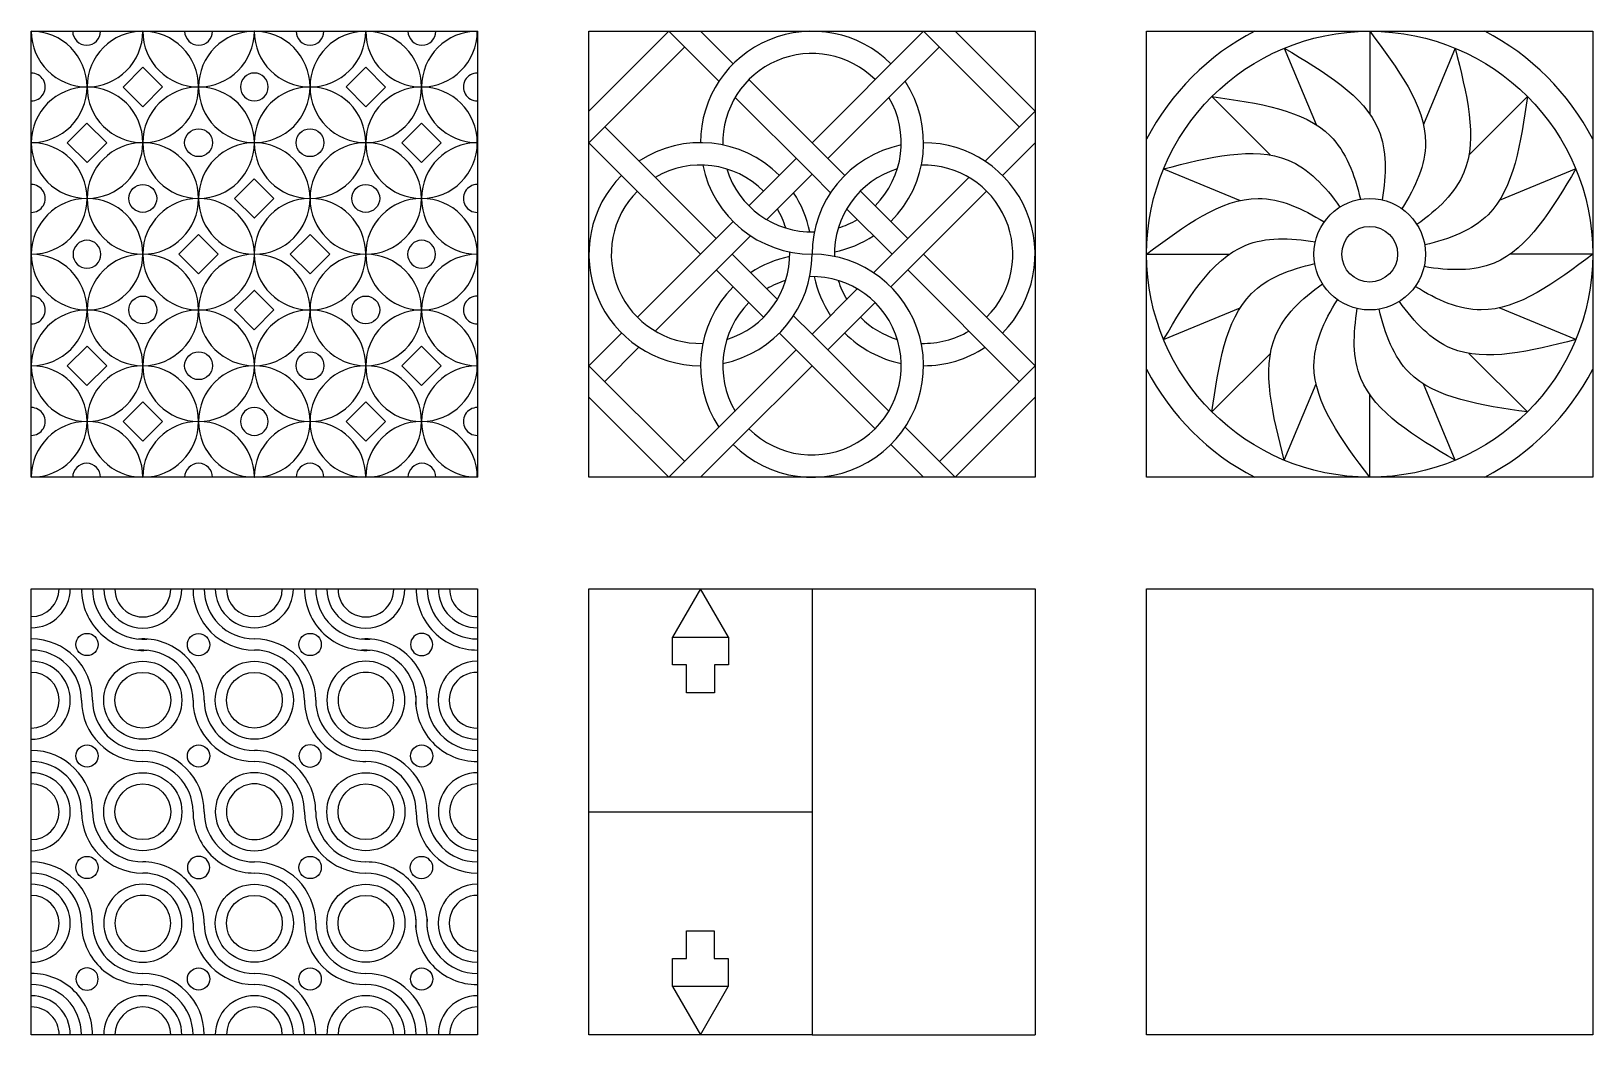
# Model space of a CAD drawing. Header units: millimetres. Extents: x 80 to 360, y 86 to 266.
import ezdxf

# ---------------------------------------------------------------- set-up
doc = ezdxf.new("R2010")
doc.units = ezdxf.units.MM

msp = doc.modelspace()

# ---------------------------------------------------------------- linework, layer by layer
for p, q in [((180.39, 251.7), (194.73, 266.05)), ((194.73, 266.05), (203.7, 257.07)), ((200.39, 266.05), (206.25, 260.19)), ((220.39, 246.05), (240.39, 266.05)), ((240.39, 266.05), (257.56, 248.88)), ((246.04, 266.05), (260.39, 251.7)), ((280.39, 266.05), (360.39, 266.05)), ((280.39, 186.05), (280.39, 266.05)), ((320.39, 266.05), (320.39, 251.2)), ((360.39, 266.05), (360.39, 186.05)), ((180.39, 246.05), (197.56, 263.22)), ((223.22, 243.22), (243.22, 263.22)), ((305.08, 263), (310.76, 249.29)), ((335.7, 263), (330.01, 249.29)), ((209.07, 257.36), (220.39, 246.05)), ((206.6, 254.17), (220.39, 240.39)), ((292.1, 254.33), (302.6, 243.84)), ((348.67, 254.33), (338.18, 243.84)), ((260.39, 251.7), (251.42, 242.73)), ((203.22, 228.88), (183.22, 248.88)), ((200.39, 226.05), (180.39, 246.05)), ((226.25, 240.19), (220.39, 246.05)), ((260.39, 246.05), (254.53, 240.19)), ((217.56, 243.22), (209.07, 234.73)), ((283.43, 241.35), (297.15, 235.67)), ((357.34, 241.35), (343.63, 235.67)), ((220.39, 240.39), (212.26, 232.26)), ((223.7, 237.07), (220.39, 240.39)), ((248.51, 239.83), (234.73, 226.05)), ((237.56, 228.88), (229.07, 237.36)), ((251.7, 237.36), (240.39, 226.05)), ((234.73, 226.05), (226.6, 234.17)), ((206.25, 231.9), (200.39, 226.05)), ((209.36, 229.36), (206.04, 226.05)), ((120.38, 226.05), (120.39, 226.05)), ((200.39, 226.05), (189.07, 214.73)), ((206.04, 226.05), (192.26, 212.26)), ((212.26, 219.83), (206.04, 226.05)), ((231.42, 222.73), (234.73, 226.05)), ((234.53, 220.19), (240.39, 226.05)), ((240.39, 226.05), (260.39, 206.05)), ((280.39, 226.05), (295.23, 226.05)), ((360.39, 226.05), (345.54, 226.05)), ((209.07, 217.36), (203.22, 223.22)), ((237.56, 223.22), (257.56, 203.22)), ((214.17, 217.92), (212.26, 219.83)), ((220.39, 211.7), (228.51, 219.83)), ((211.7, 214.73), (209.07, 217.36)), ((223.22, 208.88), (231.7, 217.36)), ((283.43, 210.74), (297.15, 216.42)), ((357.34, 210.74), (343.63, 216.42)), ((220.39, 211.7), (217.07, 215.02)), ((186.25, 211.9), (180.39, 206.05)), ((220.39, 206.05), (214.53, 211.9)), ((234.17, 197.92), (220.39, 211.7)), ((189.36, 209.36), (183.22, 203.22)), ((203.7, 195.02), (217.56, 208.88)), ((292.1, 197.76), (302.6, 208.26)), ((348.67, 197.76), (338.18, 208.26)), ((180.39, 206.05), (197.56, 188.88)), ((206.25, 191.9), (220.39, 206.05)), ((231.7, 194.73), (220.39, 206.05)), ((260.39, 206.05), (243.22, 188.88)), ((305.08, 189.09), (310.76, 202.8)), ((335.7, 189.09), (330.01, 202.8)), ((180.39, 200.39), (194.73, 186.05)), ((260.39, 200.39), (246.04, 186.05)), ((320.39, 186.05), (320.39, 200.89)), ((194.73, 186.05), (203.7, 195.02)), ((246.04, 186.05), (237.07, 195.02)), ((200.39, 186.05), (206.25, 191.9)), ((240.39, 186.05), (234.53, 191.9)), ((360.39, 186.05), (280.39, 186.05)), ((220.39, 166.05), (220.39, 126.05)), ((220.39, 166.05), (260.39, 166.05)), ((195.39, 157.39), (205.39, 157.39)), ((195.39, 152.39), (195.39, 157.39)), ((205.39, 157.39), (205.39, 152.39)), ((197.89, 152.39), (195.39, 152.39)), ((197.89, 147.39), (197.89, 152.39)), ((205.39, 152.39), (202.89, 152.39)), ((202.89, 152.39), (202.89, 147.39)), ((202.89, 147.39), (197.89, 147.39)), ((180.39, 126.05), (220.39, 126.05)), ((220.39, 126.05), (220.39, 86.05)), ((197.87, 104.7), (202.87, 104.71)), ((197.87, 99.7), (197.87, 104.7)), ((202.87, 104.71), (202.87, 99.71)), ((195.38, 94.7), (195.37, 99.7)), ((195.37, 99.7), (197.87, 99.7)), ((202.87, 99.71), (205.37, 99.71)), ((205.37, 99.71), (205.38, 94.71)), ((205.38, 94.71), (195.38, 94.7)), ((220.39, 86.05), (260.39, 86.05))]:
    msp.add_line(p, q)
for points in [[(80.38, 186.05), (80.38, 266.05), (160.38, 266.05), (160.38, 186.05)], [(180.38, 186.05), (180.38, 266.05), (260.38, 266.05), (260.38, 186.05)], [(360.39, 266.05), (360.39, 186.05), (280.39, 186.05), (280.39, 266.05)], [(280.39, 186.05), (280.39, 266.05), (360.39, 266.05), (360.39, 186.05)], [(280.39, 186.05), (280.39, 266.05), (360.39, 266.05), (360.39, 186.05)], [(280.39, 186.05), (280.39, 266.05), (360.39, 266.05), (360.39, 186.05)], [(96.85, 256.04), (100.38, 259.58), (103.92, 256.05), (100.39, 252.51)], [(143.91, 256.04), (140.38, 259.58), (136.84, 256.05), (140.37, 252.51)], [(86.85, 246.04), (90.38, 249.58), (93.92, 246.05), (90.39, 242.51)], [(153.91, 246.04), (150.38, 249.58), (146.84, 246.05), (150.37, 242.51)], [(86.85, 206.05), (90.38, 202.51), (93.92, 206.04), (90.39, 209.58)], [(153.91, 206.05), (150.38, 202.51), (146.84, 206.04), (150.37, 209.58)], [(96.85, 196.05), (100.38, 192.51), (103.92, 196.04), (100.39, 199.58)], [(143.91, 196.05), (140.38, 192.51), (136.84, 196.04), (140.37, 199.58)], [(80.39, 166.05), (160.39, 166.05), (160.39, 86.05), (80.39, 86.05)], [(195.39, 157.39), (205.39, 157.39), (200.39, 166.05)], [(360.39, 166.05), (360.39, 86.05), (280.39, 86.05), (280.39, 166.05)], [(205.38, 94.71), (195.38, 94.7), (200.39, 86.05)]]:
    msp.add_lwpolyline(points, close=True)
for points in [[(120.39, 232.51), (116.85, 236.04), (120.38, 239.58)], [(120.37, 232.51), (123.91, 236.04), (120.38, 239.58)], [(106.85, 226.04), (110.38, 229.58), (113.92, 226.05), (113.92, 226.05)], [(133.91, 226.04), (130.38, 229.58), (126.84, 226.05), (126.84, 226.05)], [(106.85, 226.05), (110.38, 222.51), (113.92, 226.04), (113.92, 226.05)], [(133.91, 226.05), (130.38, 222.51), (126.84, 226.04), (126.84, 226.05)], [(120.39, 219.58), (116.85, 216.05), (120.38, 212.51)], [(120.37, 219.58), (123.91, 216.05), (120.38, 212.51)], [(220.39, 86.05), (180.39, 86.05), (180.39, 166.05), (220.39, 166.05)], [(260.39, 166.05), (260.39, 86.05)]]:
    msp.add_lwpolyline(points)
for centre, radius in [((320.39, 226.05), 40), ((110.39, 246.05), 2.5), ((130.37, 246.05), 2.5), ((100.39, 236.05), 2.5), ((140.37, 236.05), 2.5), ((320.39, 226.05), 10), ((320.39, 226.05), 5), ((100.39, 216.05), 2.5), ((140.37, 216.05), 2.5), ((110.39, 206.05), 2.5), ((130.37, 206.05), 2.5), ((90.39, 156.05), 2), ((110.38, 156.01), 2), ((130.39, 156.05), 2), ((100.39, 146.05), 7), ((120.39, 146.05), 7), ((100.39, 146.05), 5), ((120.39, 146.05), 5), ((90.39, 136.05), 2), ((110.39, 136.05), 2), ((150.39, 136.05), 2), ((100.39, 126.05), 7), ((140.39, 126.05), 7), ((100.39, 126.05), 5), ((140.39, 126.05), 5), ((90.39, 116.05), 2), ((130.39, 116.05), 2), ((150.35, 116.04), 2), ((120.39, 106.05), 7), ((140.39, 106.05), 7), ((120.39, 106.05), 5), ((140.39, 106.05), 5), ((110.39, 96.05), 2), ((130.39, 96.05), 2), ((150.39, 96.05), 2)]:
    msp.add_circle(centre, radius)
for centre, radius, start, end in [((80.39, 256.05), 10, 270, 90), ((90.39, 266.05), 10, 180, 0), ((90.32, 266.05), 2.5, 180, 0), ((100.39, 256.05), 10, 90, 270), ((100.39, 256.05), 10, 270, 90), ((110.39, 266.05), 10, 180, 0), ((110.39, 266.05), 2.5, 180, 0), ((120.39, 256.05), 10, 90, 270), ((120.37, 256.05), 10, 270, 90), ((130.37, 266.05), 10, 180, 0), ((130.37, 266.05), 2.5, 180, 0), ((140.37, 256.05), 10, 90, 270), ((140.37, 256.05), 10, 270, 90), ((150.37, 266.05), 10, 180, 0), ((150.44, 266.05), 2.5, 180, 0), ((160.37, 256.05), 10, 90, 270), ((220.39, 246.05), 20, 45, 180), ((320.39, 226.05), 45, 117.266, 152.734), ((320.39, 226.05), 45, 27.266, 62.734), ((220.39, 246.05), 16, 45, 181.4509), ((80.39, 256.05), 2.5, 269.8518, 90.1482), ((120.39, 256.05), 2.5, 90.1482, 269.8518), ((120.37, 256.05), 2.5, 270.1482, 89.8518), ((160.37, 256.05), 2.5, 89.8518, 270.1482), ((90.39, 246.05), 10, 0, 180), ((110.39, 246.05), 10, 0, 180), ((130.37, 246.05), 10, 0, 180), ((150.37, 246.05), 10, 0, 180), ((220.39, 246.05), 20, 315, 33.463), ((220.39, 246.05), 16, 315, 30.5225), ((90.39, 246.05), 10, 180, 0), ((80.39, 236.05), 10, 270, 90), ((100.39, 236.05), 10, 90, 270), ((100.39, 236.05), 10, 270, 90), ((110.39, 246.05), 10, 180, 0), ((120.39, 236.05), 10, 90, 270), ((130.37, 246.05), 10, 180, 0), ((120.37, 236.05), 10, 270, 90), ((140.37, 236.05), 10, 90, 270), ((140.37, 236.05), 10, 270, 90), ((150.37, 246.05), 10, 180, 0), ((160.37, 236.05), 10, 90, 270), ((200.39, 226.05), 20, 45, 123.463), ((240.39, 226.05), 20, 101.552, 180), ((240.39, 226.05), 20, 315, 90), ((200.39, 226.05), 16, 45, 120.5225), ((220.39, 246.05), 20, 191.552, 270), ((220.39, 246.05), 16, 197.1144, 271.4509), ((240.39, 226.05), 16, 107.1144, 181.4509), ((240.39, 226.05), 16, 315, 91.4509), ((80.39, 236.05), 2.5, 269.8518, 90.1482), ((160.37, 236.05), 2.5, 89.8518, 270.1482), ((200.39, 226.05), 20, 135, 270), ((90.39, 226.05), 10, 0, 180), ((110.39, 226.05), 10, 0, 180), ((130.37, 226.05), 10, 0, 180), ((150.37, 226.05), 10, 0, 180), ((200.39, 226.05), 16, 135, 271.4509), ((200.39, 226.05), 20, 11.552, 33.463), ((200.39, 226.05), 16, 17.1144, 30.5225), ((220.39, 246.05), 16, 287.1144, 300.5225), ((90.38, 226.05), 2.5, 0, 180), ((150.38, 226.05), 2.5, 0, 180), ((220.39, 246.05), 20, 281.552, 303.463), ((80.39, 216.05), 10, 270, 90), ((90.39, 226.05), 10, 180, 0), ((90.38, 226.05), 2.5, 180, 0), ((100.39, 216.05), 10, 90, 270), ((100.39, 216.05), 10, 270, 90), ((110.39, 226.05), 10, 180, 0), ((120.39, 216.05), 10, 90, 270), ((120.37, 216.05), 10, 270, 90), ((130.37, 226.05), 10, 180, 360), ((140.37, 216.05), 10, 90, 270), ((140.37, 216.05), 10, 270, 90), ((150.37, 226.05), 10, 180, 360), ((150.38, 226.05), 2.5, 180, 360), ((160.37, 216.05), 10, 90, 270), ((200.39, 226.05), 20, 281.552, 0), ((200.39, 226.05), 16, 287.1144, 1.4509), ((220.39, 206.05), 20, 225, 90), ((220.39, 206.05), 20, 101.552, 123.463), ((220.39, 206.05), 16, 225, 91.4509), ((220.39, 206.05), 16, 107.1144, 120.5225), ((240.39, 226.05), 20, 191.552, 213.463), ((240.39, 226.05), 16, 197.1144, 210.5225), ((80.39, 216.05), 2.5, 269.8518, 90.1482), ((160.37, 216.05), 2.5, 89.8518, 270.1482), ((220.39, 206.05), 20, 135, 213.463), ((90.39, 206.05), 10, 0, 180), ((110.39, 206.05), 10, 0, 180), ((130.37, 206.05), 10, 360, 180), ((150.37, 206.05), 10, 360, 180), ((220.39, 206.05), 16, 135, 210.5225), ((240.39, 226.05), 16, 225, 252.8856), ((240.39, 226.05), 20, 225, 258.448), ((240.39, 226.05), 16, 268.5491, 300.5225), ((240.39, 226.05), 20, 270, 303.463), ((90.39, 206.05), 10, 180, 0), ((80.39, 196.05), 10, 270, 90), ((100.39, 196.05), 10, 90, 270), ((100.39, 196.05), 10, 270, 90), ((110.39, 206.05), 10, 180, 0), ((120.39, 196.05), 10, 90, 270), ((130.37, 206.05), 10, 180, 360), ((120.37, 196.05), 10, 270, 90), ((140.37, 196.05), 10, 90, 270), ((140.37, 196.05), 10, 270, 90), ((150.37, 206.05), 10, 180, 360), ((160.37, 196.05), 10, 90, 270), ((320.39, 226.05), 45, 207.266, 242.734), ((320.39, 226.05), 45, 297.266, 332.734), ((80.39, 196.05), 2.5, 269.8518, 90.1482), ((90.39, 186.05), 10, 0, 180), ((110.39, 186.05), 10, 0, 180), ((120.39, 196.05), 2.5, 90.1482, 269.8518), ((130.37, 186.05), 10, 360, 180), ((120.37, 196.05), 2.5, 270.1482, 89.8518), ((150.37, 186.05), 10, 360, 180), ((160.37, 196.05), 2.5, 89.8518, 270.1482), ((90.32, 186.05), 2.5, 0, 180), ((110.39, 186.05), 2.5, 0, 180), ((130.37, 186.05), 2.5, 360, 180), ((150.44, 186.05), 2.5, 360, 180), ((80.39, 166.05), 5, 270, 360), ((80.39, 166.05), 7, 270, 360), ((100.39, 165.99), 11, 179.6956, 273.9623), ((100.39, 165.99), 9, 179.6279, 274.8447), ((100.39, 165.99), 7, 179.5216, 0.4784), ((100.39, 165.99), 5, 179.3302, 0.6698), ((120.39, 166.05), 11, 180, 270), ((120.39, 166.05), 9, 180, 270), ((120.39, 166.05), 7, 180, 360), ((120.39, 166.05), 5, 180, 360), ((140.39, 165.99), 11, 179.6956, 273.9623), ((140.39, 165.99), 9, 179.6279, 274.8447), ((140.39, 165.99), 7, 179.5216, 0.4784), ((140.39, 165.99), 5, 179.3302, 0.6698), ((160.39, 166.05), 11, 180, 225), ((160.39, 166.05), 9, 180, 225), ((160.39, 166.05), 7, 180, 225), ((160.39, 166.05), 5, 180, 225), ((160.39, 166.05), 5, 225, 270), ((160.39, 166.05), 9, 225, 270), ((160.39, 166.05), 7, 225, 270), ((80.39, 146.05), 11, 0, 90), ((100.39, 146.05), 11, 0, 93.9623), ((120.39, 146.05), 11, 0, 90), ((140.39, 146.05), 11, 45, 93.9623), ((150.39, 156.05), 2, 45, 225), ((150.39, 156.05), 2, 225, 45), ((160.39, 166.05), 11, 225, 270), ((80.39, 146.05), 9, 0, 90), ((100.39, 146.05), 9, 0, 94.8447), ((120.39, 146.05), 9, 0, 90), ((140.39, 146.05), 9, 45, 94.8447), ((80.39, 146.05), 7, 270, 90), ((140.39, 146.05), 7, 45, 225), ((140.39, 146.05), 9, 355.1553, 45), ((140.39, 146.05), 11, 356.0377, 45), ((160.33, 146.05), 7, 89.5216, 270.4784), ((80.39, 146.05), 5, 270, 90), ((140.39, 146.05), 5, 45, 225), ((140.39, 146.05), 7, 225, 45), ((140.39, 146.05), 5, 225, 45), ((160.33, 146.05), 5, 89.3302, 270.6698), ((100.39, 146.05), 11, 180, 270), ((100.39, 146.05), 9, 180, 270), ((120.39, 146.05), 11, 180, 270), ((120.39, 146.05), 9, 180, 270), ((140.39, 146.05), 11, 180, 225), ((140.39, 146.05), 9, 180, 225), ((160.33, 146.05), 11, 176.0377, 270.3044), ((160.33, 146.05), 9, 175.1553, 270.3721), ((130.39, 136.05), 2, 45, 225), ((130.39, 136.05), 2, 225, 45), ((140.39, 146.05), 11, 225, 270), ((140.39, 146.05), 9, 225, 270), ((80.39, 126.05), 11, 0, 90), ((80.39, 126.05), 9, 0, 90), ((100.39, 126.05), 11, 0, 90), ((100.39, 126.05), 9, 0, 90), ((120.39, 126.05), 11, 45, 90), ((120.39, 126.05), 9, 45, 90), ((140.39, 126.05), 11, 360, 90), ((140.39, 126.05), 9, 360, 90), ((80.39, 126.05), 7, 270, 90), ((120.39, 126.05), 7, 45, 225), ((120.39, 126.05), 9, 0, 45), ((120.39, 126.05), 11, 0, 45), ((160.39, 126.05), 7, 90, 270), ((80.39, 126.05), 5, 270, 90), ((120.39, 126.05), 5, 45, 225), ((120.39, 126.05), 7, 225, 45), ((120.39, 126.05), 5, 225, 45), ((160.39, 126.05), 5, 90, 270), ((100.39, 126.05), 11, 180, 270), ((100.39, 126.05), 9, 180, 270), ((120.39, 126.05), 11, 180, 225), ((120.39, 126.05), 9, 180, 225), ((140.39, 126.05), 11, 180, 270), ((140.39, 126.05), 9, 180, 270), ((160.39, 126.05), 11, 180, 270), ((160.39, 126.05), 9, 180, 270), ((110.39, 116.05), 2, 45, 225), ((120.39, 126.05), 11, 225, 270), ((120.39, 126.05), 9, 225, 270), ((80.39, 106.05), 11, 0, 90), ((80.39, 106.05), 9, 0, 90), ((100.39, 106.05), 11, 45, 90), ((100.39, 106.05), 9, 45, 90), ((110.39, 116.05), 2, 225, 45), ((120.39, 106.05), 11, 0, 90), ((120.39, 106.05), 9, 0, 90), ((140.39, 106.05), 11, 356.0377, 90), ((140.39, 106.05), 9, 355.1553, 90), ((80.39, 106.05), 7, 270, 90), ((100.39, 106.05), 7, 45, 225), ((100.39, 106.05), 9, 0, 45), ((100.39, 106.05), 11, 0, 45), ((160.33, 106.05), 7, 89.5216, 270.4784), ((80.39, 106.05), 5, 270, 90), ((100.39, 106.05), 5, 45, 225), ((100.39, 106.05), 7, 225, 45), ((100.39, 106.05), 5, 225, 45), ((160.33, 106.05), 5, 89.3302, 270.6698), ((160.33, 106.05), 11, 176.0377, 270.3044), ((160.33, 106.05), 9, 175.1553, 270.3721), ((100.39, 106.05), 11, 180, 225), ((100.39, 106.05), 9, 180, 225), ((120.39, 106.05), 11, 180, 270), ((120.39, 106.05), 9, 180, 270), ((140.39, 106.05), 11, 180, 270), ((140.39, 106.05), 9, 180, 270), ((90.39, 96.05), 2, 45, 225), ((100.39, 106.05), 11, 225, 270), ((100.39, 106.05), 9, 225, 270), ((80.39, 86.05), 11, 45, 90), ((90.39, 96.05), 2, 225, 45), ((100.39, 86.05), 11, 0, 90), ((120.39, 86.05), 11, 0, 90), ((140.39, 86.05), 11, 0, 90), ((80.39, 86.05), 9, 45, 90), ((80.39, 86.05), 7, 45, 90), ((80.39, 86.05), 9, 0, 45), ((80.39, 86.05), 11, 0, 45), ((100.39, 86.05), 7, 0, 180), ((100.39, 86.05), 9, 0, 90), ((120.39, 86.05), 7, 0, 180), ((120.39, 86.05), 9, 0, 90), ((140.39, 86.05), 7, 0, 180), ((140.39, 86.05), 9, 0, 90), ((160.39, 86.05), 7, 90, 180), ((80.39, 86.05), 5, 45, 90), ((80.39, 86.05), 7, 0, 45), ((100.39, 86.05), 5, 0, 180), ((120.39, 86.05), 5, 0, 180), ((140.39, 86.05), 5, 0, 180), ((160.39, 86.05), 5, 90, 180), ((80.39, 86.05), 5, 0, 45)]:
    msp.add_arc(centre, radius, start, end)
for points in [[(320.39, 266.05), (325.39, 259.38), (333.35, 248.77), (328.64, 238.15), (326.17, 234.21)], [(305.08, 263), (312.25, 258.76), (323.67, 252), (323.37, 240.39), (322.61, 235.8)], [(335.7, 263), (337.76, 254.93), (341.06, 242.08), (332.64, 234.08), (328.85, 231.37)], [(292.1, 254.33), (300.35, 253.15), (313.49, 251.28), (317.66, 240.44), (318.71, 235.9)], [(348.67, 254.33), (347.49, 246.08), (345.62, 232.95), (334.78, 228.78), (330.25, 227.73)], [(283.43, 241.35), (291.51, 243.42), (304.36, 246.71), (312.36, 238.3), (315.06, 234.51)], [(357.34, 241.35), (353.1, 234.18), (346.34, 222.77), (334.73, 223.06), (330.14, 223.83)], [(280.39, 226.05), (287.05, 231.05), (297.67, 239.01), (308.28, 234.29), (312.23, 231.83)], [(283.43, 210.74), (287.68, 217.91), (294.44, 229.33), (306.05, 229.03), (310.64, 228.26)], [(292.1, 197.76), (293.28, 206.01), (295.16, 219.15), (305.99, 223.32), (310.53, 224.36)], [(360.39, 226.05), (353.72, 221.05), (343.11, 213.09), (332.49, 217.8), (328.55, 220.27)], [(305.08, 189.09), (303.01, 197.16), (299.72, 210.02), (308.13, 218.02), (311.92, 220.72)], [(320.39, 186.05), (315.39, 192.71), (307.43, 203.33), (312.14, 213.94), (314.61, 217.89)], [(335.7, 189.09), (328.52, 193.34), (317.11, 200.1), (317.4, 211.71), (318.17, 216.3)], [(348.67, 197.76), (340.42, 198.94), (327.29, 200.82), (323.12, 211.65), (322.07, 216.19)], [(357.34, 210.74), (349.27, 208.67), (336.42, 205.38), (328.42, 213.79), (325.71, 217.58)]]:
    msp.add_open_spline(points, degree=3, knots=[0, 0, 0, 0, 22.36068, 35.598144, 35.598144, 35.598144, 35.598144])

doc.saveas('drawing.dxf')
